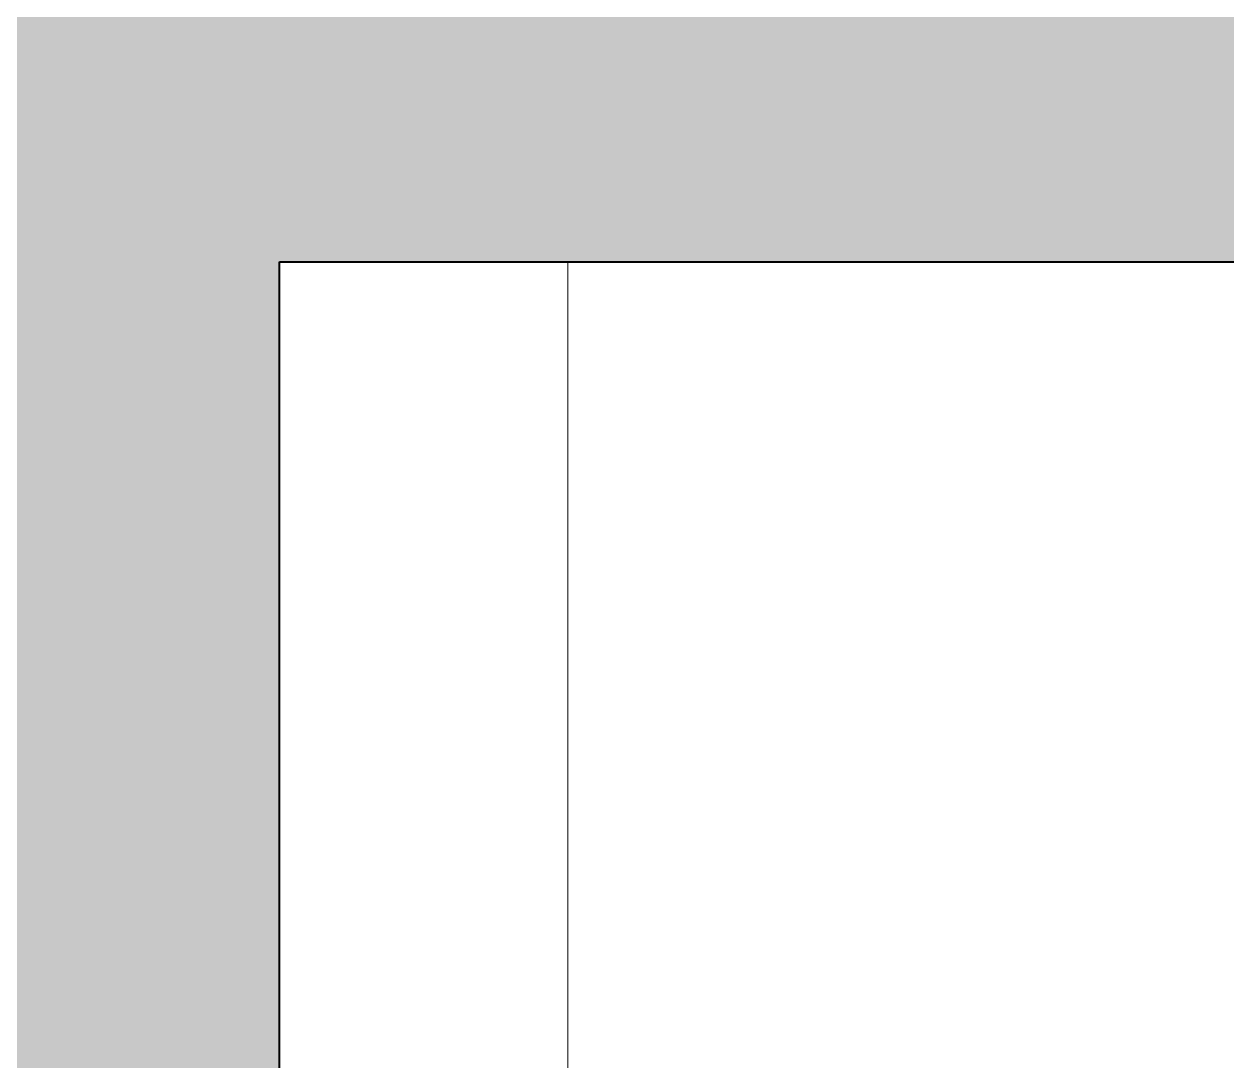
# Model space of a CAD drawing. Header units: millimetres. Extents: x -44657 to 28812, y -28146 to 16565.
# Drawn here: x 909 to 1367.8, y -4771.5 to -4375.9 of the extents above; entities that cross this region are included whole.
import ezdxf

# ---------------------------------------------------------------- set-up
doc = ezdxf.new("R2010")
doc.units = ezdxf.units.MM
for name, color, linetype, lineweight in [('A-WALL', 113, 'Continuous', 9), ('A-WALL-PATT', 111, 'Continuous', 9), ('I-WALL', 2, 'Continuous', 9)]:
    doc.layers.add(name, color=color, linetype=linetype, lineweight=lineweight)

msp = doc.modelspace()

# ---------------------------------------------------------------- hatches: boundary and pattern name
at = {"layer": 'A-WALL-PATT'}
h = msp.add_hatch(color=9, dxfattribs=at)
h.paths.add_polyline_path([(1006.44, -7802.67), (1006.44, -6065.31), (764.44, -6065.31), (764.44, -7802.67)])
h.paths.add_polyline_path([(776.44, -5955.31), (1006.44, -5955.31), (1006.44, -2066.67), (764.44, -2066.67), (764.44, -5955.31)])
h = msp.add_hatch(color=9, dxfattribs=at)
h.paths.add_polyline_path([(5725.29, -4466.67), (6132.44, -4466.67), (6132.44, -4212.67), (1006.44, -4212.67), (1006.44, -4466.67), (5515.36, -4466.67)])
h.paths.add_polyline_path([(5352.68, -4377.17), (5085.44, -4377.17), (5085.44, -4361.67), (5089.94, -4361.67), (5089.94, -4317.67), (5085.44, -4317.67), (5085.44, -4302.17), (5685.44, -4302.17), (5685.44, -4317.67), (5680.94, -4317.67), (5680.94, -4361.67), (5685.44, -4361.67), (5685.44, -4377.17), (5655.44, -4377.17)])
h.paths.add_polyline_path([(4030.44, -4377.17), (4000.44, -4377.17), (4000.44, -4361.67), (4004.94, -4361.67), (4004.94, -4317.67), (4000.44, -4317.67), (4000.44, -4302.17), (4600.44, -4302.17), (4600.44, -4317.67), (4595.94, -4317.67), (4595.94, -4361.67), (4600.44, -4361.67), (4600.44, -4377.17), (4045.84, -4377.17)])
h.paths.add_polyline_path([(2385.44, -4350.67), (1425.44, -4350.67), (1425.44, -4294.67), (2385.44, -4294.67), (2385.44, -4342.21)])

# ---------------------------------------------------------------- linework, layer by layer
at = {"layer": 'A-WALL'}
msp.add_line((1116.44, -4466.67), (1116.44, -4851.19), dxfattribs=at)
at = {"layer": 'I-WALL', "color": 8, "lineweight": 40}
for p, q in [((1006.44, -5443.31), (1006.44, -4466.67)), ((1006.44, -4466.67), (2698.44, -4466.67))]:
    msp.add_line(p, q, dxfattribs=at)

doc.saveas('drawing.dxf')
